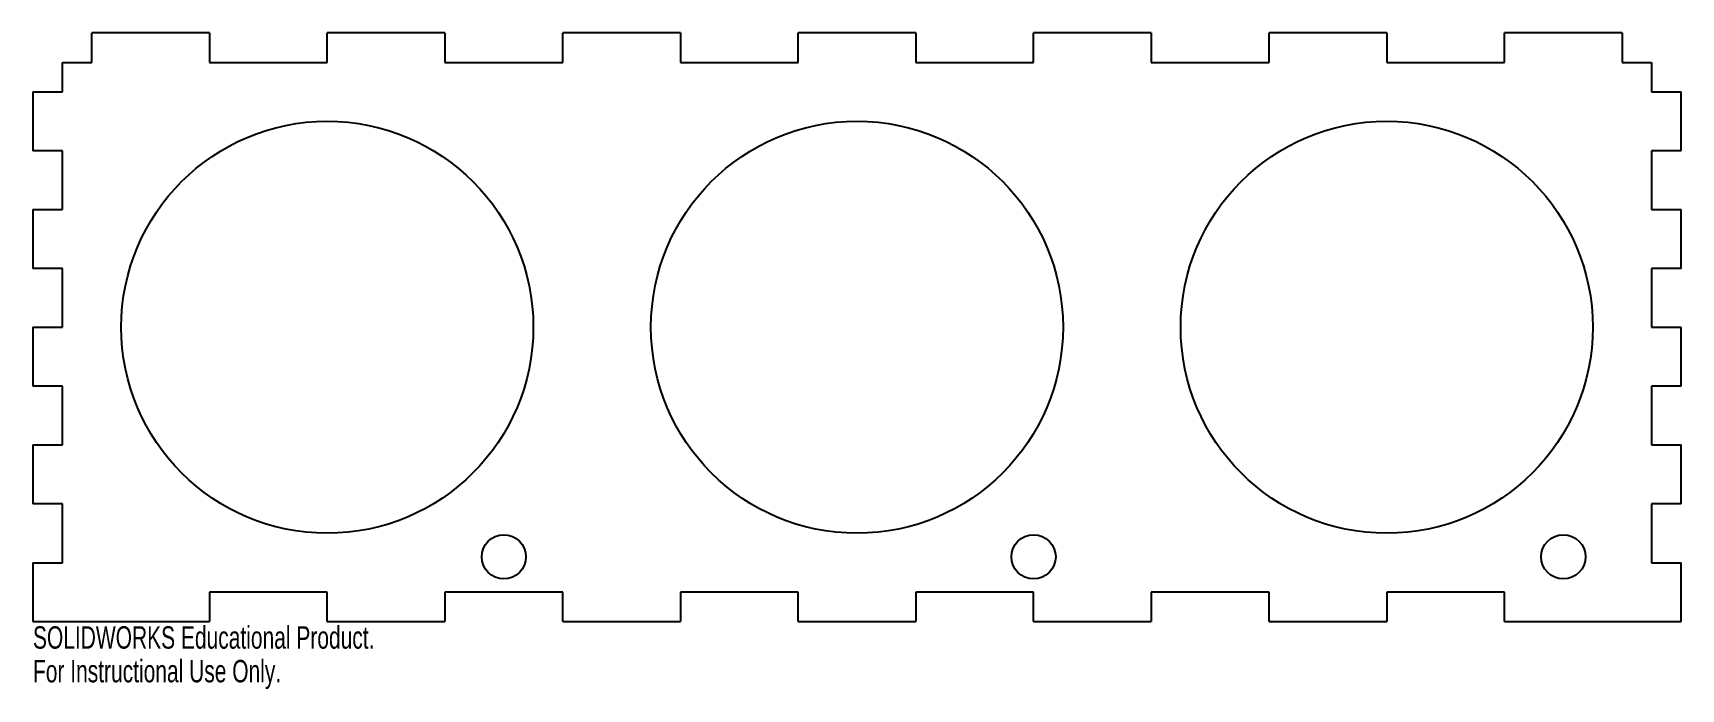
# Model space of a CAD drawing. Header units: inches. Extents: x -7 to 7, y -3.1 to 2.5.
import ezdxf

# ---------------------------------------------------------------- set-up
doc = ezdxf.new("R2010")
doc.units = ezdxf.units.IN
doc.header["$MEASUREMENT"] = 0
doc.styles.add('SLDTEXTSTYLE0', font='TXT', dxfattribs={"width": 0.7})

msp = doc.modelspace()

# ---------------------------------------------------------------- linework, layer by layer
at = {"color": 7, "linetype": 'Continuous', "lineweight": 25}
for p, q in [((-6.5, 2.25), (-6.5, 2.5)), ((-5.5, 2.5), (-6.5, 2.5)), ((-5.5, 2.5), (-5.5, 2.25)), ((-4.5, 2.25), (-4.5, 2.5)), ((-3.5, 2.5), (-4.5, 2.5)), ((-3.5, 2.5), (-3.5, 2.25)), ((-2.5, 2.25), (-2.5, 2.5)), ((-1.5, 2.5), (-2.5, 2.5)), ((-1.5, 2.5), (-1.5, 2.25)), ((-0.5, 2.25), (-0.5, 2.5)), ((0.5, 2.5), (-0.5, 2.5)), ((0.5, 2.5), (0.5, 2.25)), ((1.5, 2.25), (1.5, 2.5)), ((2.5, 2.5), (1.5, 2.5)), ((2.5, 2.5), (2.5, 2.25)), ((3.5, 2.25), (3.5, 2.5)), ((4.5, 2.5), (3.5, 2.5)), ((4.5, 2.5), (4.5, 2.25)), ((5.5, 2.25), (5.5, 2.5)), ((6.5, 2.5), (5.5, 2.5)), ((6.5, 2.5), (6.5, 2.25)), ((-6.75, 2), (-6.75, 2.25)), ((-6.75, 2.25), (-6.5, 2.25)), ((-5.5, 2.25), (-4.5, 2.25)), ((-3.5, 2.25), (-2.5, 2.25)), ((-1.5, 2.25), (-0.5, 2.25)), ((0.5, 2.25), (1.5, 2.25)), ((2.5, 2.25), (3.5, 2.25)), ((4.5, 2.25), (5.5, 2.25)), ((6.5, 2.25), (6.75, 2.25)), ((6.75, 2.25), (6.75, 2)), ((-7, 2), (-6.75, 2)), ((-7, 2), (-7, 1.5)), ((6.75, 2), (7, 2)), ((7, 1.5), (7, 2)), ((-6.75, 1.5), (-7, 1.5)), ((-6.75, 1), (-6.75, 1.5)), ((7, 1.5), (6.75, 1.5)), ((6.75, 1.5), (6.75, 1)), ((-7, 1), (-6.75, 1)), ((-7, 1), (-7, 0.5)), ((6.75, 1), (7, 1)), ((7, 0.5), (7, 1)), ((-6.75, 0.5), (-7, 0.5)), ((-6.75, 0), (-6.75, 0.5)), ((7, 0.5), (6.75, 0.5)), ((6.75, 0.5), (6.75, 0)), ((-7, 0), (-6.75, 0)), ((-7, 0), (-7, -0.5)), ((6.75, 0), (7, 0)), ((7, -0.5), (7, 0)), ((-6.75, -0.5), (-7, -0.5)), ((-6.75, -1), (-6.75, -0.5)), ((7, -0.5), (6.75, -0.5)), ((6.75, -0.5), (6.75, -1)), ((-7, -1), (-6.75, -1)), ((-7, -1), (-7, -1.5)), ((6.75, -1), (7, -1)), ((7, -1.5), (7, -1)), ((-6.75, -1.5), (-7, -1.5)), ((-6.75, -2), (-6.75, -1.5)), ((7, -1.5), (6.75, -1.5)), ((6.75, -1.5), (6.75, -2)), ((-7, -2), (-6.75, -2)), ((-7, -2), (-7, -2.5)), ((6.75, -2), (7, -2)), ((7, -2.5), (7, -2)), ((-4.5, -2.25), (-5.5, -2.25)), ((-5.5, -2.25), (-5.5, -2.5)), ((-4.5, -2.5), (-4.5, -2.25)), ((-2.5, -2.25), (-3.5, -2.25)), ((-3.5, -2.25), (-3.5, -2.5)), ((-2.5, -2.5), (-2.5, -2.25)), ((-0.5, -2.25), (-1.5, -2.25)), ((-1.5, -2.25), (-1.5, -2.5)), ((-0.5, -2.5), (-0.5, -2.25)), ((1.5, -2.25), (0.5, -2.25)), ((0.5, -2.25), (0.5, -2.5)), ((1.5, -2.5), (1.5, -2.25)), ((3.5, -2.25), (2.5, -2.25)), ((2.5, -2.25), (2.5, -2.5)), ((3.5, -2.5), (3.5, -2.25)), ((5.5, -2.25), (4.5, -2.25)), ((4.5, -2.25), (4.5, -2.5)), ((5.5, -2.5), (5.5, -2.25)), ((-7, -2.5), (-5.5, -2.5)), ((-4.5, -2.5), (-3.5, -2.5)), ((-2.5, -2.5), (-1.5, -2.5)), ((-0.5, -2.5), (0.5, -2.5)), ((1.5, -2.5), (2.5, -2.5)), ((3.5, -2.5), (4.5, -2.5)), ((5.5, -2.5), (7, -2.5))]:
    msp.add_line(p, q, dxfattribs=at)
at = {"color": 7, "linetype": 'Continuous'}
for centre in [(-4.5, 0), (0, 0), (4.5, 0)]:
    msp.add_circle(centre, 1.75, dxfattribs=at)
at = {"color": 7, "linetype": 'Continuous', "lineweight": 25}
for centre in [(-3, -1.95), (1.5, -1.95), (6, -1.95)]:
    msp.add_circle(centre, 0.188, dxfattribs=at)

# ---------------------------------------------------------------- texts
at = {"color": 7, "linetype": 'Continuous', "char_height": 0.1903, "attachment_point": 1, "style": 'SLDTEXTSTYLE0'}
for s, insert in [('SOLIDWORKS Educational Product.', (-7, -2.54)), ('For Instructional Use Only.', (-7, -2.826))]:
    msp.add_mtext(s, dxfattribs=dict(at, insert=insert))

doc.saveas('drawing.dxf')
